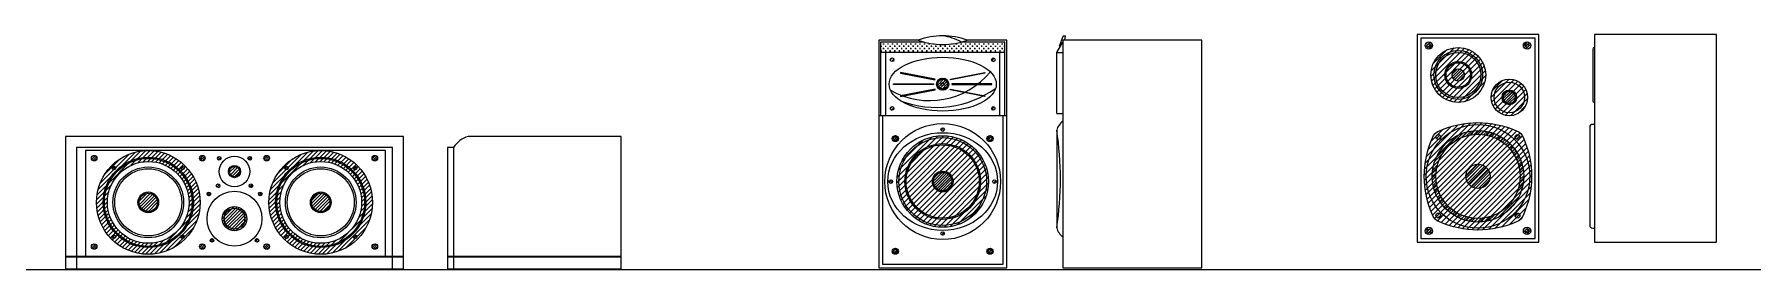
# Model space of a CAD drawing. Header units: inches. Extents: x 11.6 to 54.1, y 10.7 to 35.5.
# Drawn here: x 35.369 to 38.188, y 21.418 to 21.803 of the extents above; entities that cross this region are included whole.
import ezdxf

# ---------------------------------------------------------------- set-up
doc = ezdxf.new("R2010")
doc.units = ezdxf.units.IN
doc.header["$MEASUREMENT"] = 0
for name, color, linetype in [('02', 2, 'Continuous'), ('1', 1, 'Continuous'), ('8', 8, 'Continuous')]:
    doc.layers.add(name, color=color, linetype=linetype)
pattern_1 = [(44.99999999999999, (-19.81308392634563, 24.52797447414792), (-0.003535533905932738, 0.003535533905932738), [])]
pattern_2 = [(44.99999999999999, (-19.81308392634563, 24.52797447414792), (-0.002651650429449553, 0.002651650429449554), [])]
pattern_3 = [(44.99999999999999, (-19.81308392634563, 24.52797447414792), (-0.001767766952966369, 0.001767766952966369), [])]
pattern_4 = [(44.99999999999999, (-18.48381434952788, 26.02499980523731), (-0.002209708691207961, 0.002209708691207961), [])]
pattern_5 = [(44.99999999999999, (-18.27461274470151, 25.31100088240652), (-0.002651650429449553, 0.002651650429449554), [])]
pattern_6 = [(44.99999999999999, (-18.27461274470151, 25.31100088240652), (-0.002209708691207961, 0.002209708691207961), [])]
pattern_7 = [(44.99999999999999, (-18.27461274470151, 25.31100088240652), (-0.004419417382415922, 0.004419417382415923), [])]

msp = doc.modelspace()

# ---------------------------------------------------------------- hatches: boundary and pattern name
at = {"layer": '8'}
h = msp.add_hatch(dxfattribs=at)
h.set_pattern_fill('CROSS,_O', color=256, scale=0.015)
h.set_pattern_definition([(0, (-18.48381434952788, 26.02499980523731), (0.00375, 0.00375), [0.001875, -0.005625000000000001]), (90, (-18.48287684960705, 26.02406230524372), (-0.00375, 0.00375), [0.001875, -0.005625000000000001])])
h.paths.add_polyline_path([(36.96136572140787, 21.77371962964259), (36.96136572140787, 21.79071962964969), (36.88980066379118, 21.79071962964969, -0.1314278817213546), (36.82893077911395, 21.79071962964969), (36.75736572149727, 21.79071962964969), (36.75736572149727, 21.77371962964259)])
h = msp.add_hatch(dxfattribs=at)
h.set_pattern_fill('ANSI31,_O', color=256, scale=0.025)
h.set_pattern_definition(pattern_6)
edge = h.paths.add_edge_path()
edge.add_arc((37.65711054530512, 21.78492452539518), 0.006, 0, 360)
h = msp.add_hatch(dxfattribs=at)
h.set_pattern_fill('ANSI31,_O', color=256, scale=0.05)
h.set_pattern_definition(pattern_7)
edge = h.paths.add_edge_path()
edge.add_arc((37.70528434110857, 21.73680529751306), 0.04500000000000001, 0, 360)
h = msp.add_hatch(dxfattribs=at)
h.set_pattern_fill('ANSI31,_O', color=256, scale=0.025)
h.set_pattern_definition(pattern_6)
edge = h.paths.add_edge_path()
edge.add_arc((37.81812117026239, 21.78492452539518), 0.006, 0, 360)
h = msp.add_hatch(dxfattribs=at)
h.set_pattern_fill('ANSI31,_O', color=256, scale=0.025)
h.set_pattern_definition(pattern_4)
h.paths.add_polyline_path([(36.77328579289425, 21.76157836686485, 1), (36.7792857929464, 21.76157836686485, 1)])
h = msp.add_hatch(dxfattribs=at)
h.set_pattern_fill('ANSI31,_O', color=256, scale=0.025)
h.set_pattern_definition(pattern_4)
h.paths.add_polyline_path([(36.93944564995873, 21.76157836686485, 1), (36.94544565001089, 21.76157836686485, 1)])
h = msp.add_hatch(dxfattribs=at)
h.set_pattern_fill('ANSI31,_O', color=256, scale=0.025)
h.set_pattern_definition(pattern_6)
h.paths.add_polyline_path([(37.71528434111789, 21.73680529751306, 1), (37.69528434109926, 21.73680529751306, 1)])
h = msp.add_hatch(dxfattribs=at)
h.set_pattern_fill('ANSI31,_O', color=256, scale=0.025)
h.set_pattern_definition(pattern_4)
edge = h.paths.add_edge_path()
edge.add_arc((36.85936572145257, 21.72171962964654), 0.01, 0, 360)
h = msp.add_hatch(dxfattribs=at)
h.set_pattern_fill('ANSI31,_O', color=256, scale=0.05)
h.set_pattern_definition(pattern_7)
edge = h.paths.add_edge_path()
edge.add_arc((37.78910593105066, 21.69998211942453), 0.03, 0, 360)
h = msp.add_hatch(dxfattribs=at)
h.set_pattern_fill('ANSI31,_O', color=256, scale=0.025)
h.set_pattern_definition(pattern_6)
edge = h.paths.add_edge_path()
edge.add_arc((37.78910593105066, 21.69998211942453), 0.012, 0, 360)
h = msp.add_hatch(dxfattribs=at)
h.set_pattern_fill('ANSI31,_O', color=256, scale=0.025)
h.set_pattern_definition(pattern_4)
h.paths.add_polyline_path([(36.7792857929464, 21.68186089242823, 1), (36.77328579289425, 21.68186089242823, 1)])
h = msp.add_hatch(dxfattribs=at)
h.set_pattern_fill('ANSI31,_O', color=256, scale=0.025)
h.set_pattern_definition(pattern_4)
h.paths.add_polyline_path([(36.94544565001089, 21.68186089242823, 1), (36.93944564995873, 21.68186089242823, 1)])
h = msp.add_hatch(dxfattribs=at)
h.set_pattern_fill('ANSI31,_O', color=256, scale=0.05)
h.set_pattern_definition(pattern_7)
edge = h.paths.add_edge_path()
edge.add_arc((37.8054234589766, 21.57051344284389), 0.1558077676234201, 156.0308647023392, 179.9162666806948, ccw=False)
edge.add_arc((37.6806068737072, 21.62775012777126), 0.01857132807474613, 109.04283286148501, 160.9571671383521, ccw=False)
edge.add_arc((37.73784355846063, 21.50293354264483), 0.1558077674221604, 90.08373328218471, 113.96913526054229, ccw=False)
edge.add_arc((37.73738815704868, 21.50293354236965), 0.1558077676972539, 66.03086476100759, 89.9162667393681, ccw=False)
edge.add_arc((37.79462484186032, 21.62775012777126), 0.01857132807478131, 19.04283286164332, 70.95716713857507, ccw=False)
edge.add_arc((37.66980825659092, 21.57051344284389), 0.155807767623427, 0.08373331930528138, 23.9691352976609, ccw=False)
edge.add_arc((37.66980825659092, 21.57096884451653), 0.1558077676234201, 336.0308647023392, 359.9162666806948, ccw=False)
edge.add_arc((37.79462484186032, 21.51373215958915), 0.01857132807474613, 289.04283286148495, 340.9571671383521, ccw=False)
edge.add_arc((37.73738815704868, 21.63854874499077), 0.1558077676972558, 270.0837332606319, 293.9691352389924, ccw=False)
edge.add_arc((37.73784355846063, 21.63854874471559), 0.1558077674221603, 246.03086473945768, 269.9162667178153, ccw=False)
edge.add_arc((37.6806068737072, 21.51373215958915), 0.01857132807478131, 199.0428328616432, 250.9571671385751, ccw=False)
edge.add_arc((37.8054234589766, 21.57096884451653), 0.155807767623427, 180.0837333193053, 203.9691352976609, ccw=False)
h = msp.add_hatch(dxfattribs=at)
h.set_pattern_fill('ANSI31,_O', color=256, scale=0.025)
h.set_pattern_definition(pattern_4)
edge = h.paths.add_edge_path()
edge.add_arc((36.78168019068945, 21.63252306056398), 0.005000000000000001, 0, 360)
h = msp.add_hatch(dxfattribs=at)
h.set_pattern_fill('ANSI31,_O', color=256, scale=0.05)
h.set_pattern_definition([(44.99999999999999, (-18.48381434952788, 26.02499980523731), (-0.004419417382415922, 0.004419417382415923), [])])
edge = h.paths.add_edge_path()
edge.add_arc((36.85936572145257, 21.56223815694699), 0.07500000000000001, 0, 360)
h = msp.add_hatch(dxfattribs=at)
h.set_pattern_fill('ANSI31,_O', color=256, scale=0.025)
h.set_pattern_definition(pattern_4)
h.paths.add_polyline_path([(36.85636572142649, 21.64737460052726, 1), (36.86236572147865, 21.64737460052726, 1)])
h = msp.add_hatch(dxfattribs=at)
h.set_pattern_fill('ANSI31,_O', color=256, scale=0.025)
h.set_pattern_definition(pattern_4)
edge = h.paths.add_edge_path()
edge.add_arc((36.93705125221569, 21.63252306056398), 0.005000000000000001, 0, 360)
h = msp.add_hatch(dxfattribs=at)
h.set_pattern_fill('ANSI31,_O', color=256, scale=0.03)
h.set_pattern_definition(pattern_5)
edge = h.paths.add_edge_path()
edge.add_arc((37.73761585772555, 21.57074114368021), 0.07500000000000001, 0, 360)
edge = h.paths.add_edge_path(flags=17)
edge.add_arc((37.73761585772555, 21.57074114368021), 0.069, 0, 360)
h = msp.add_hatch(dxfattribs=at)
h.set_pattern_fill('ANSI31,_O', color=256, scale=0.025)
h.set_pattern_definition(pattern_6)
edge = h.paths.add_edge_path()
edge.add_arc((37.67268225072004, 21.63503060637464), 0.004, 0, 360)
h = msp.add_hatch(dxfattribs=at)
h.set_pattern_fill('ANSI31,_O', color=256, scale=0.025)
h.set_pattern_definition(pattern_6)
edge = h.paths.add_edge_path()
edge.add_arc((37.80254946484748, 21.63503060637464), 0.004, 0, 360)
h = msp.add_hatch(dxfattribs=at)
h.set_pattern_fill('ANSI31,_O', color=256, scale=0.02)
h.set_pattern_definition(pattern_3)
edge = h.paths.add_edge_path()
edge.add_arc((35.46714662258565, 21.60044042357782), 0.0045, 0, 360)
h = msp.add_hatch(dxfattribs=at)
h.set_pattern_fill('ANSI31,_O', color=256, scale=0.04000000000000001)
h.set_pattern_definition(pattern_1)
edge = h.paths.add_edge_path()
edge.add_arc((35.55588132234808, 21.5280713622256), 0.085, 0, 360)
edge = h.paths.add_edge_path(flags=17)
edge.add_arc((35.55588132234808, 21.5280713622256), 0.067, 0, 360)
h = msp.add_hatch(dxfattribs=at)
h.set_pattern_fill('ANSI31,_O', color=256, scale=0.02)
h.set_pattern_definition(pattern_3)
edge = h.paths.add_edge_path()
edge.add_arc((35.64461602222692, 21.60044042357782), 0.0045, 0, 360)
h = msp.add_hatch(dxfattribs=at)
h.set_pattern_fill('ANSI31,_O', color=256, scale=0.02)
h.set_pattern_definition(pattern_3)
h.paths.add_polyline_path([(35.67525197063625, 21.60027249371939, 1), (35.66925197058409, 21.60027249371939, 1)])
h = msp.add_hatch(dxfattribs=at)
h.set_pattern_fill('ANSI31,_O', color=256, scale=0.02)
h.set_pattern_definition(pattern_3)
h.paths.add_polyline_path([(35.72551067416608, 21.60027249371939, 1), (35.71951067423034, 21.60027249371939, 1)])
h = msp.add_hatch(dxfattribs=at)
h.set_pattern_fill('ANSI31,_O', color=256, scale=0.02)
h.set_pattern_definition(pattern_3)
edge = h.paths.add_edge_path()
edge.add_arc((35.75014662252325, 21.60044042357782), 0.0045, 0, 360)
h = msp.add_hatch(dxfattribs=at)
h.set_pattern_fill('ANSI31,_O', color=256, scale=0.04000000000000001)
h.set_pattern_definition(pattern_1)
edge = h.paths.add_edge_path()
edge.add_arc((35.8388813224021, 21.5280713622256), 0.085, 0, 360)
edge = h.paths.add_edge_path(flags=17)
edge.add_arc((35.8388813224021, 21.5280713622256), 0.067, 0, 360)
h = msp.add_hatch(dxfattribs=at)
h.set_pattern_fill('ANSI31,_O', color=256, scale=0.02)
h.set_pattern_definition(pattern_3)
edge = h.paths.add_edge_path()
edge.add_arc((35.92761602228094, 21.60044042357782), 0.0045, 0, 360)
h = msp.add_hatch(dxfattribs=at)
h.set_pattern_fill('ANSI31,_O', color=256, scale=0.02)
h.set_pattern_definition(pattern_3)
h.paths.add_polyline_path([(35.50255345924344, 21.47174349903668, 1), (35.49655345919128, 21.47174349903668, 1)])
h.paths.add_polyline_path([(35.50255345924344, 21.58439922541453, 1), (35.49655345919128, 21.58439922541453, 1)])
h = msp.add_hatch(dxfattribs=at)
h.set_pattern_fill('ANSI31,_O', color=256, scale=0.02)
h.set_pattern_definition(pattern_3)
h.paths.add_polyline_path([(35.61520918562129, 21.58439922541453, 1), (35.60920918556914, 21.58439922541453, 1)])
h = msp.add_hatch(dxfattribs=at)
h.set_pattern_fill('ANSI31,_O', color=256, scale=0.03)
h.set_pattern_definition(pattern_2)
edge = h.paths.add_edge_path()
edge.add_arc((35.69738132237509, 21.57849427438356), 0.01, 0, 360)
h = msp.add_hatch(dxfattribs=at)
h.set_pattern_fill('ANSI31,_O', color=256, scale=0.02)
h.set_pattern_definition(pattern_3)
h.paths.add_polyline_path([(35.78555345918104, 21.58439922541453, 1), (35.7795534592453, 21.58439922541453, 1)])
h = msp.add_hatch(dxfattribs=at)
h.set_pattern_fill('ANSI31,_O', color=256, scale=0.02)
h.set_pattern_definition(pattern_3)
h.paths.add_polyline_path([(35.89820918555889, 21.47174349903668, 1), (35.89220918562315, 21.47174349903668, 1)])
h.paths.add_polyline_path([(35.89820918555889, 21.58439922541453, 1), (35.89220918562315, 21.58439922541453, 1)])
h = msp.add_hatch(dxfattribs=at)
h.set_pattern_fill('ANSI31,_O', color=256, scale=0.025)
h.set_pattern_definition(pattern_4)
edge = h.paths.add_edge_path()
edge.add_arc((36.85936572145257, 21.56223815694699), 0.017, 0, 360)
h = msp.add_hatch(dxfattribs=at)
h.set_pattern_fill('ANSI31,_O', color=256, scale=0.03)
h.set_pattern_definition(pattern_5)
edge = h.paths.add_edge_path()
edge.add_arc((37.73761585772555, 21.57074114368021), 0.02, 0, 360)
h = msp.add_hatch(dxfattribs=at)
h.set_pattern_fill('ANSI31,_O', color=256, scale=0.03)
h.set_pattern_definition(pattern_2)
edge = h.paths.add_edge_path()
edge.add_arc((35.55588132234808, 21.5280713622256), 0.017, 0, 360)
h = msp.add_hatch(dxfattribs=at)
h.set_pattern_fill('ANSI31,_O', color=256, scale=0.02)
h.set_pattern_definition(pattern_3)
h.paths.add_polyline_path([(35.65826883025985, 21.54192459637721, 1), (35.6522688302077, 21.54192459637721, 1)])
h = msp.add_hatch(dxfattribs=at)
h.set_pattern_fill('ANSI31,_O', color=256, scale=0.02)
h.set_pattern_definition(pattern_3)
h.paths.add_polyline_path([(35.67343124082364, 21.55519384409723, 1), (35.6674312408879, 21.55519384409723, 1)])
h = msp.add_hatch(dxfattribs=at)
h.set_pattern_fill('ANSI31,_O', color=256, scale=0.02)
h.set_pattern_definition(pattern_3)
h.paths.add_polyline_path([(35.72733140397869, 21.55519384409723, 1), (35.72133140392653, 21.55519384409723, 1)])
h = msp.add_hatch(dxfattribs=at)
h.set_pattern_fill('ANSI31,_O', color=256, scale=0.02)
h.set_pattern_definition(pattern_3)
h.paths.add_polyline_path([(35.74249381454248, 21.54192459637721, 1), (35.73649381460674, 21.54192459637721, 1)])
h = msp.add_hatch(dxfattribs=at)
h.set_pattern_fill('ANSI31,_O', color=256, scale=0.03)
h.set_pattern_definition(pattern_2)
edge = h.paths.add_edge_path()
edge.add_arc((35.8388813224021, 21.5280713622256), 0.017, 0, 360)
h = msp.add_hatch(dxfattribs=at)
h.set_pattern_fill('ANSI31,_O', color=256, scale=0.025)
h.set_pattern_definition(pattern_4)
h.paths.add_polyline_path([(36.77122927781712, 21.56223815694699, 1), (36.77722927786927, 21.56223815694699, 1)])
h = msp.add_hatch(dxfattribs=at)
h.set_pattern_fill('ANSI31,_O', color=256, scale=0.025)
h.set_pattern_definition(pattern_4)
h.paths.add_polyline_path([(36.94750216508802, 21.56223815694699, 1), (36.94150216503586, 21.56223815694699, 1)])
h = msp.add_hatch(dxfattribs=at)
h.set_pattern_fill('ANSI31,_O', color=256, scale=0.03)
h.set_pattern_definition(pattern_2)
edge = h.paths.add_edge_path()
edge.add_arc((35.69738132237509, 21.5013840346715), 0.02, 0, 360)
h = msp.add_hatch(dxfattribs=at)
h.set_pattern_fill('ANSI31,_O', color=256, scale=0.025)
h.set_pattern_definition(pattern_6)
edge = h.paths.add_edge_path()
edge.add_arc((37.65711054530512, 21.4813308058861), 0.006, 0, 360)
h = msp.add_hatch(dxfattribs=at)
h.set_pattern_fill('ANSI31,_O', color=256, scale=0.025)
h.set_pattern_definition(pattern_6)
edge = h.paths.add_edge_path()
edge.add_arc((37.67268225072004, 21.50645168098578), 0.004, 0, 360)
h = msp.add_hatch(dxfattribs=at)
h.set_pattern_fill('ANSI31,_O', color=256, scale=0.025)
h.set_pattern_definition(pattern_6)
edge = h.paths.add_edge_path()
edge.add_arc((37.80254946484748, 21.50645168098578), 0.004, 0, 360)
h = msp.add_hatch(dxfattribs=at)
h.set_pattern_fill('ANSI31,_O', color=256, scale=0.025)
h.set_pattern_definition(pattern_6)
edge = h.paths.add_edge_path()
edge.add_arc((37.81812117026239, 21.4813308058861), 0.006, 0, 360)
h = msp.add_hatch(dxfattribs=at)
h.set_pattern_fill('ANSI31,_O', color=256, scale=0.02)
h.set_pattern_definition(pattern_3)
edge = h.paths.add_edge_path()
edge.add_arc((35.46714662258565, 21.45570230088794), 0.0045, 0, 360)
h = msp.add_hatch(dxfattribs=at)
h.set_pattern_fill('ANSI31,_O', color=256, scale=0.02)
h.set_pattern_definition(pattern_3)
h.paths.add_polyline_path([(35.61520918562129, 21.47174349903668, 1), (35.60920918556914, 21.47174349903668, 1)])
h = msp.add_hatch(dxfattribs=at)
h.set_pattern_fill('ANSI31,_O', color=256, scale=0.02)
h.set_pattern_definition(pattern_3)
edge = h.paths.add_edge_path()
edge.add_arc((35.64461602222692, 21.45570230088794), 0.0045, 0, 360)
h = msp.add_hatch(dxfattribs=at)
h.set_pattern_fill('ANSI31,_O', color=256, scale=0.02)
h.set_pattern_definition(pattern_3)
h.paths.add_polyline_path([(35.66346860081941, 21.46587431181121, 1), (35.65746860088367, 21.46587431181121, 1)])
h = msp.add_hatch(dxfattribs=at)
h.set_pattern_fill('ANSI31,_O', color=256, scale=0.02)
h.set_pattern_definition(pattern_3)
h.paths.add_polyline_path([(35.73729404398292, 21.46587431181121, 1), (35.73129404393077, 21.46587431181121, 1)])
h = msp.add_hatch(dxfattribs=at)
h.set_pattern_fill('ANSI31,_O', color=256, scale=0.02)
h.set_pattern_definition(pattern_3)
edge = h.paths.add_edge_path()
edge.add_arc((35.75014662252325, 21.45570230088794), 0.0045, 0, 360)
h = msp.add_hatch(dxfattribs=at)
h.set_pattern_fill('ANSI31,_O', color=256, scale=0.02)
h.set_pattern_definition(pattern_3)
h.paths.add_polyline_path([(35.78555345918104, 21.47174349903668, 1), (35.7795534592453, 21.47174349903668, 1)])
h = msp.add_hatch(dxfattribs=at)
h.set_pattern_fill('ANSI31,_O', color=256, scale=0.02)
h.set_pattern_definition(pattern_3)
edge = h.paths.add_edge_path()
edge.add_arc((35.92761602228094, 21.45570230088794), 0.0045, 0, 360)
h = msp.add_hatch(dxfattribs=at)
h.set_pattern_fill('ANSI31,_O', color=256, scale=0.025)
h.set_pattern_definition(pattern_4)
h.paths.add_polyline_path([(36.86236572147865, 21.47710171335217, 1), (36.85636572142649, 21.47710171335217, 1)])
h = msp.add_hatch(dxfattribs=at)
h.set_pattern_fill('ANSI31,_O', color=256, scale=0.025)
h.set_pattern_definition(pattern_4)
edge = h.paths.add_edge_path()
edge.add_arc((36.78168019068945, 21.44802309883249), 0.005000000000000001, 0, 360)
h = msp.add_hatch(dxfattribs=at)
h.set_pattern_fill('ANSI31,_O', color=256, scale=0.025)
h.set_pattern_definition(pattern_4)
edge = h.paths.add_edge_path()
edge.add_arc((36.93705125221569, 21.44802309883249), 0.005000000000000001, 0, 360)

# ---------------------------------------------------------------- linework, layer by layer
at = {"layer": '02'}
for p, q in [((36.7543657214712, 21.79371962964666), (36.7543657214712, 21.42071962965434)), ((36.96436572143394, 21.42071962965434), (36.96436572143394, 21.79371962964666)), ((37.05102405858744, 21.78394977999284), (37.05687260835949, 21.80006085616202)), ((37.05640813194733, 21.79371962964666), (37.05640813194733, 21.42071962965434)), ((37.28440813195012, 21.79371962964666), (37.05640813194733, 21.79371962964666)), ((37.05781258944008, 21.80071962964445), (37.06099070001911, 21.80071962964445)), ((37.05999558860022, 21.79371962964666), (37.06099070001911, 21.80071962964445)), ((37.28440813195012, 21.42071962965434), (37.28440813195012, 21.79371962964666)), ((38.12902883927855, 21.80312766563162), (37.92902883932512, 21.80312766563162)), ((37.92902883932512, 21.80312766563162), (37.92902883932512, 21.46312766563511)), ((38.12902883927855, 21.46312766563511), (38.12902883927855, 21.80312766563162)), ((36.82893077911395, 21.79071962964969), (36.75736572149727, 21.79071962964969)), ((36.75736572149727, 21.79071962964969), (36.75736572149727, 21.6697196296505)), ((36.96136572140787, 21.77371962964259), (36.75736572149727, 21.77371962964259)), ((36.76536572141159, 21.77371962964259), (36.76536572141159, 21.6697196296505)), ((36.96136572140787, 21.79071962964969), (36.88980066379118, 21.79071962964969)), ((36.95336572149355, 21.6697196296505), (36.95336572149355, 21.77371962964259)), ((36.96136572140787, 21.6697196296505), (36.96136572140787, 21.79071962964969)), ((37.04640813193802, 21.77371962964259), (37.05640813194733, 21.79071962964969)), ((37.04640813193802, 21.67371962965132), (37.04640813193802, 21.77371962964259)), ((37.04640813193802, 21.77371962964259), (37.05640813194733, 21.77371962964259)), ((37.05102405858744, 21.78394977999284), (37.0524258675152, 21.78394977999284)), ((36.96436572143394, 21.6697196296505), (36.7543657214712, 21.6697196296505)), ((37.04640813193802, 21.67371962965132), (37.05640813194733, 21.67371962965132)), ((35.97488132234249, 21.63607136223305), (35.41988132240768, 21.63607136223305)), ((35.41988132240768, 21.63607136223305), (35.41988132240768, 21.41907136222886)), ((35.97488132234249, 21.41907136222886), (35.97488132234249, 21.63607136223305)), ((35.95688132241886, 21.61807136223666), (35.43788132233131, 21.61807136223666)), ((35.43788132233131, 21.61807136223666), (35.43788132233131, 21.44007136223678)), ((35.95688132241886, 21.44007136223678), (35.95688132241886, 21.61807136223666)), ((36.05672020580206, 21.61807136223666), (36.05672020580206, 21.41907136222886)), ((37.92902883932512, 21.46312766563511), (38.12902883927855, 21.46312766563511)), ((35.41988132240768, 21.44007136223678), (35.97488132234249, 21.44007136223678)), ((35.41988132240768, 21.43907136223294), (35.97488132234249, 21.43907136223294)), ((35.43788132233131, 21.43907136223294), (35.43788132233131, 21.41907136222886)), ((35.95688132241886, 21.41907136222886), (35.95688132241886, 21.43907136223294)), ((36.04672020579275, 21.44007136223678), (36.33172020570893, 21.44007136223678)), ((36.04672020579275, 21.43907136223294), (36.33172020570893, 21.43907136223294)), ((35.41988132240768, 21.41907136222886), (35.97488132234249, 21.41907136222886)), ((36.7543657214712, 21.42071962965434), (36.96436572143394, 21.42071962965434)), ((37.05640813194733, 21.42071962965434), (37.28440813195012, 21.42071962965434))]:
    msp.add_line(p, q, dxfattribs=at)
for points in [[(36.96436572143394, 21.79371962964666), (36.89936572148982, 21.79371962964666, 0.1750000000000466), (36.81936572141532, 21.79371962964666), (36.7543657214712, 21.79371962964666)], [(37.92902883932512, 21.78180529751131, 0.414213562373095), (37.92602883929904, 21.77880529751434), (37.92602883929904, 21.69480529751178, 0.4142135623731018), (37.92902883932512, 21.6918052975148)], [(37.05640813194733, 21.66123815694897, 0.1615094298874315), (37.04640813193802, 21.64623428256033), (37.04640813193802, 21.48624203133528, 0.1615094298874315), (37.05640813194733, 21.47123815694664)], [(37.92902883932512, 21.65574114368661), (37.92602883929904, 21.65574114368661, 0.414213562373095), (37.92102883929439, 21.65074114368196), (37.92102883929439, 21.49074114367846, 0.414213562373095), (37.92602883929904, 21.48574114367381), (37.92902883932512, 21.48574114367381)]]:
    msp.add_lwpolyline(points, format="xyb", dxfattribs=at)
for points in [[(37.63761585774883, 21.46312766563511), (37.83761585781868, 21.46312766563511), (37.83761585781868, 21.80312766563162), (37.63761585774883, 21.80312766563162)], [(37.64361585780099, 21.46912766564361), (37.83161585776653, 21.46912766564361), (37.83161585776653, 21.79712766563767), (37.64361585780099, 21.79712766563767)], [(36.78997887157421, 21.73987824224474), (36.84661536476161, 21.72893712796809), (36.84680503931414, 21.72991897498156), (36.79016854612674, 21.74086008927276)], [(36.92875257133093, 21.73987824224474), (36.87211607814353, 21.72893712796809), (36.871926403591, 21.72991897498156), (36.92856289677839, 21.74086008927276)], [(36.77890360540297, 21.7212196296519), (36.77890360540297, 21.72221962964119), (36.8443657214386, 21.72221962964119), (36.8443657214386, 21.7212196296519)], [(36.79035822067927, 21.70159732300687), (36.84699471386667, 21.71253843728351), (36.84680503931414, 21.71352028431153), (36.79016854612674, 21.70257917002033)], [(36.92837322222586, 21.70159732300687), (36.87173672903847, 21.71253843728351), (36.871926403591, 21.71352028431153), (36.92856289677839, 21.70257917002033)], [(36.93982783750217, 21.7212196296519), (36.93982783750217, 21.72221962964119), (36.87436572146654, 21.72221962964119), (36.87436572146654, 21.7212196296519)]]:
    msp.add_lwpolyline(points, close=True, dxfattribs=at)
for points in [[(36.76036572152335, 21.6697196296505), (36.76036572152335, 21.42671962964829), (36.9583657214982, 21.42671962964829), (36.9583657214982, 21.6697196296505)], [(35.94488132243097, 21.44007136223678), (35.94488132243097, 21.61307136223201), (35.4528813224617, 21.61307136223201), (35.4528813224617, 21.44007136223678)]]:
    msp.add_lwpolyline(points, dxfattribs=at)
for points in [[(37.64961585773673, 21.57074114368021, -0.1045987098313567), (37.66305186295468, 21.6338094861481, -0.2304745149435955), (37.67454751533042, 21.64530513852384, -0.1045987098313566), (37.73761585772555, 21.65874114368359, -0.1045987098313566), (37.80068420023709, 21.64530513852384, -0.2304745149435955), (37.81217985261284, 21.6338094861481, -0.1045987098313567), (37.82561585783079, 21.57074114368021, -0.1045987098313567), (37.81217985261284, 21.50767280121232, -0.2304745149435955), (37.80068420023709, 21.49617714883658, -0.1045987098313566), (37.73761585772555, 21.48274114367683, -0.1045987098313566), (37.67454751533042, 21.49617714883658, -0.2304745149435955), (37.66305186295468, 21.50767280121232, -0.1045987098313567)], [(36.05672020580206, 21.61807136223666), (36.04672020579275, 21.61807136223666), (36.04672020579275, 21.41907136222886), (36.33172020570893, 21.41907136222886), (36.33172020570893, 21.63607136223305), (36.08081774319108, 21.63607136223305, 0.1814124547732831)]]:
    msp.add_lwpolyline(points, format="xyb", close=True, dxfattribs=at)
for centre, radius in [((37.65711054530512, 21.78492452539518), 0.006), ((37.65711054530512, 21.78492452539518), 0.003), ((37.70528434110857, 21.73680529751306), 0.04500000000000001), ((37.70528434110857, 21.73680529751306), 0.04000000000000001), ((37.70528434110857, 21.73680529751306), 0.037), ((37.81812117026239, 21.78492452539518), 0.006), ((37.81812117026239, 21.78492452539518), 0.003), ((36.77628579292033, 21.76157836686485), 0.003), ((36.94244564998481, 21.76157836686485), 0.003), ((37.70528434110857, 21.73680529751306), 0.022), ((37.70528434110857, 21.73680529751306), 0.02), ((37.70528434110857, 21.73680529751306), 0.01), ((36.85936572145257, 21.72171962964654), 0.01), ((36.85936572145257, 21.72171962964654), 0.008), ((36.85936572145257, 21.72171962964654), 0.0025), ((37.78910593105066, 21.69998211942453), 0.03), ((37.78910593105066, 21.69998211942453), 0.025), ((37.78910593105066, 21.69998211942453), 0.012), ((37.78910593105066, 21.69998211942453), 0.01), ((36.77628579292033, 21.68186089242823), 0.003), ((36.94244564998481, 21.68186089242823), 0.003), ((36.85936572145257, 21.56223815694699), 0.09500000000000001), ((37.73761585772555, 21.57074114368021), 0.085), ((36.78168019068945, 21.63252306056398), 0.005000000000000001), ((36.78168019068945, 21.63252306056398), 0.003), ((36.85936572145257, 21.56223815694699), 0.07500000000000001), ((36.85936572145257, 21.56223815694699), 0.072), ((36.85936572145257, 21.56223815694699), 0.062), ((36.85936572145257, 21.64737460052726), 0.003), ((36.93705125221569, 21.63252306056398), 0.005000000000000001), ((36.93705125221569, 21.63252306056398), 0.003), ((37.73761585772555, 21.57074114368021), 0.07500000000000001), ((37.73761585772555, 21.57074114368021), 0.069), ((37.67268225072004, 21.63503060637464), 0.004), ((37.80254946484748, 21.63503060637464), 0.004), ((35.46714662258565, 21.60044042357782), 0.0045), ((35.55588132234808, 21.5280713622256), 0.085), ((35.55588132234808, 21.5280713622256), 0.074), ((35.55588132234808, 21.5280713622256), 0.072), ((35.64461602222692, 21.60044042357782), 0.0045), ((35.67225197061017, 21.60027249371939), 0.003), ((35.69738132237509, 21.57849427438356), 0.025), ((35.72251067425642, 21.60027249371939), 0.003), ((35.75014662252325, 21.60044042357782), 0.0045), ((35.8388813224021, 21.5280713622256), 0.085), ((35.8388813224021, 21.5280713622256), 0.074), ((35.8388813224021, 21.5280713622256), 0.072), ((35.92761602228094, 21.60044042357782), 0.0045), ((36.85936572145257, 21.56223815694699), 0.06), ((35.55588132234808, 21.5280713622256), 0.067), ((35.49955345921736, 21.58439922541453), 0.003), ((35.55588132234808, 21.5280713622256), 0.058), ((35.55588132234808, 21.5280713622256), 0.05500000000000001), ((35.61220918559521, 21.58439922541453), 0.003), ((35.69738132237509, 21.57849427438356), 0.01), ((35.69738132237509, 21.57849427438356), 0.0085), ((35.8388813224021, 21.5280713622256), 0.067), ((35.78255345927138, 21.58439922541453), 0.003), ((35.8388813224021, 21.5280713622256), 0.058), ((35.8388813224021, 21.5280713622256), 0.05500000000000001), ((35.89520918553281, 21.58439922541453), 0.003), ((36.85936572145257, 21.56223815694699), 0.017), ((36.85936572145257, 21.56223815694699), 0.015), ((37.73761585772555, 21.57074114368021), 0.02), ((35.55588132234808, 21.5280713622256), 0.017), ((35.55588132234808, 21.5280713622256), 0.015), ((35.65526883023377, 21.54192459637721), 0.003), ((35.69738132237509, 21.5013840346715), 0.04500000000000001), ((35.67043124091398, 21.55519384409723), 0.003), ((35.72433140395261, 21.55519384409723), 0.003), ((35.73949381463282, 21.54192459637721), 0.003), ((35.8388813224021, 21.5280713622256), 0.017), ((35.8388813224021, 21.5280713622256), 0.015), ((36.7742292778432, 21.56223815694699), 0.003), ((36.94450216506194, 21.56223815694699), 0.003), ((35.69738132237509, 21.5013840346715), 0.02), ((35.69738132237509, 21.5013840346715), 0.017), ((37.65711054530512, 21.4813308058861), 0.006), ((37.65711054530512, 21.4813308058861), 0.003), ((37.67268225072004, 21.50645168098578), 0.004), ((37.80254946484748, 21.50645168098578), 0.004), ((37.81812117026239, 21.4813308058861), 0.006), ((37.81812117026239, 21.4813308058861), 0.003), ((35.46714662258565, 21.45570230088794), 0.0045), ((35.49955345921736, 21.47174349903668), 0.003), ((35.61220918559521, 21.47174349903668), 0.003), ((35.64461602222692, 21.45570230088794), 0.0045), ((35.66046860079333, 21.46587431181121), 0.003), ((35.73429404395684, 21.46587431181121), 0.003), ((35.75014662252325, 21.45570230088794), 0.0045), ((35.78255345927138, 21.47174349903668), 0.003), ((35.89520918553281, 21.47174349903668), 0.003), ((35.92761602228094, 21.45570230088794), 0.0045), ((36.85936572145257, 21.47710171335217), 0.003), ((36.78168019068945, 21.44802309883249), 0.005000000000000001), ((36.78168019068945, 21.44802309883249), 0.003), ((36.93705125221569, 21.44802309883249), 0.005000000000000001), ((36.93705125221569, 21.44802309883249), 0.003)]:
    msp.add_circle(centre, radius, dxfattribs=at)
for centre, radius, start, end in [((36.85936572145257, 21.90450534393909), 0.1177857142857442, 250.1475090129892, 289.8524909870108), ((36.85009255852602, 21.72118252600791), 0.08007585408127059, 60.27212994245116, 83.34995696493237), ((37.05781258944008, 21.79971962964061), 0.001, 90, 160.0483826978127), ((36.83766227423731, 21.82413685171065), 0.1294405085848014, 240.4026403087714, 320.5380210950711), ((36.84917945704475, 21.85019425629304), 0.1664737907465833, 249.2470151400736, 305.7058826339392), ((36.52962114416115, 21.5662381569478), 0.5229418427346486, 351.2007283551383, 8.79927164486167)]:
    msp.add_arc(centre, radius, start, end, dxfattribs=at)
msp.add_ellipse((36.85936572145257, 21.72171962964654), major_axis=(-0.0879999999999927, 6.366462912410499e-15), ratio=0.4999999999999534, dxfattribs=at)
msp.add_ellipse((36.85936572145257, 21.56223815694699), major_axis=(0.08999999999999994, 0), ratio=0.8888458401689805, start_param=-1.570796326794897, end_param=4.71238898038469, dxfattribs=at)
at = {"layer": '1'}
msp.add_line((33.43569185327325, 21.41802676635285), (53.76189506192278, 21.41802676635285), dxfattribs=at)

doc.saveas('drawing.dxf')
